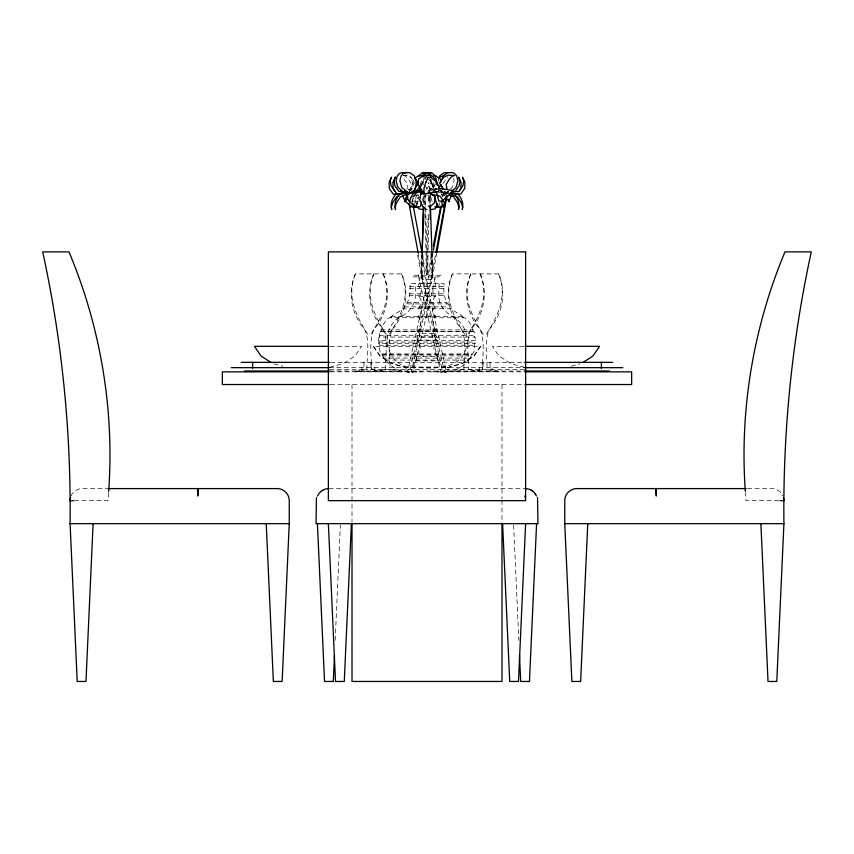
<?xml version="1.0" encoding="UTF-8"?>
<svg xmlns="http://www.w3.org/2000/svg" width="854" height="854" viewBox="0 0 854 854"><rect width="100%" height="100%" fill="white"/><g stroke="black" fill="none" stroke-linecap="round" stroke-linejoin="round"><path stroke-width="0.64" stroke-dasharray="4.27 3.2" d="M422.655 274.54L423.05 253.489M423.968 204.811L424.139 195.609M427.64 274.54L428.089 250.852M428.11 249.539L428.783 214.023M429.028 200.861L429.124 195.609M421.556 275.073L422.154 252.624M423.477 202.441L423.723 193.196M426.541 275.073L428.153 214.333M428.494 201.128L428.708 193.196M422.025 253.489L421.289 276.034L421.801 278.906L430.928 279.482L432.199 278.906L432.711 276.034L431.975 253.489M422.164 253.489L421.428 276.034L422.463 278.906L423.733 279.482M419.922 276.867L419.816 279.685L418.46 283.058L418.898 286.666L421.033 289.613L421.033 292.805L418.673 296.338L421.033 299.957L421.033 304.27L418.673 307.888L421.353 309.671L421.353 313.514L418.268 316.172C421.759 320.506 421.246 327.103 417.104 330.829L419.965 333.412L434.035 333.412L436.896 330.829C432.754 327.103 432.241 320.506 435.732 316.172L432.647 313.514L432.647 309.671L435.326 307.888L432.967 304.27L432.967 299.957L435.326 296.338L432.967 292.805L432.967 289.613L435.102 286.666L435.54 283.058L434.184 279.685L434.078 276.867M429.946 190.677L430.032 188.36L428.185 182.382M335.163 640.351L340.383 524.986M406.803 303.896C409.76 297.619 410.817 290.381 409.824 283.603L444.176 283.603C443.183 290.381 444.24 297.619 447.197 303.896M416.421 205.408L418.716 197.445M108.575 492.747L108.042 500.668L75.323 500.668M385.293 369.611C385.197 356.097 388.848 340.927 382.539 328.448C369.526 313.93 365.971 291.62 373.774 273.888M463.861 369.611C463.765 356.097 467.416 340.927 461.107 328.448C448.094 313.93 444.539 291.62 452.342 273.888L498.64 273.888C506.838 292.207 502.344 314.763 489.139 329.665C484.197 342.134 486.972 356.449 487.132 369.611L366.868 369.611C366.782 356.097 370.422 340.927 364.114 328.448C351.111 313.93 347.546 291.62 355.36 273.888L401.658 273.888C409.845 292.207 405.362 314.763 392.157 329.665C387.204 342.134 389.99 356.449 390.139 369.611M414.67 205.28L414.98 201.597L418.332 197.114M413.496 180.13L412.962 184.592L414.478 186.674M425.73 179.788L425.997 177.557M430.715 179.788L429.22 191.371M378.557 340.319L378.984 337.052L475.016 337.052C475.603 339.935 474.162 341.12 475.208 343.468L378.792 343.468C377.874 342.422 380.767 340.831 378.557 340.319L475.443 340.319M379.208 337.052C381.151 335.835 377.639 333.551 380.051 331.672L473.949 331.672C476.361 333.551 472.849 335.835 474.792 337.052M474.973 343.468C473.255 345.945 475.945 350.93 472.337 354.122L381.663 354.122C378.055 350.93 380.745 345.945 379.027 343.468M429.445 202.793L430.405 196.794L427.673 195.192M421.716 185.371L423.157 178.112M433.021 252.528L429.092 274.54L407.561 371.842L409.408 372.184L432.039 275.073M444.891 193.196L443.653 192.972L442.959 196.858L444.87 195.427M436.832 252.528L432.903 274.54L411.372 371.842L413.229 372.184L435.86 275.073M427.993 274.54L432.092 252.528M442.468 196.858L443.653 192.972M431.814 274.54L435.914 252.528M406.856 189.449L407.87 184.592L402.415 176.863M410.422 190.655L411.681 184.592L408.404 179.02L405.511 176.137L403.269 175.55L404.422 175.294M421.609 186.396L422.815 180.813L426.744 175.935M437.675 182.575L438.657 179.223M416.56 206.508L419.261 197.445M421.705 202.056L423.082 197.445M416.571 194.99L415.183 200.989L411.671 201.555M420.093 184.774L422.837 177.653M416.058 360.879L417.104 358.072L415.332 356.46L418.641 353.15L420.179 348.731L419.634 344.087L417.104 340.138L419.965 336.978L434.035 336.978L436.896 340.138L434.366 344.087L433.821 348.731L435.359 353.15L438.668 356.46L436.896 358.072L437.942 360.879M411.991 202.056L413.293 198.598M412.962 367.071L415.332 360.879L438.668 360.879L441.038 367.071M429.551 192.545L430.459 190.196L436.8 182.575M390.385 317.763C392.904 313.674 399.16 312.724 402.554 308.742L451.446 308.742C454.84 312.724 461.096 313.674 463.615 317.763M380.542 331.736C382.485 327.712 383.745 320.773 389.275 317.773L464.725 317.773C470.255 320.773 471.515 327.712 473.458 331.736M471.846 354.058L470.106 358.082L383.894 358.082L382.154 354.058M419.965 333.412L419.111 335.195L419.965 336.978M434.035 336.978L434.889 335.195L434.035 333.412M403.184 308.742C405.34 308.123 404.027 305.017 406.301 303.896L447.699 303.896C449.973 305.017 448.66 308.123 450.816 308.742M70.999 496.046C72.803 491.626 77.383 488.563 82.155 488.595L106.515 488.595M442.97 183.482L447.763 176.863M408.628 192.545L414.393 183.13L411.116 177.557L405.778 175.219M480.354 346.34L473.65 356.097L462.014 363.548L447.058 367.647M433.853 190.015L435.07 188.264L436.832 189.855M446.674 194.018L448.499 191.381M431.516 190.837L435.294 185.638M420.339 185.638L423.99 180.674M469.124 358.082C465.601 365.939 454.456 372.056 444.646 371.842M428.43 191.243L430.843 188.264L435.476 190.495M434.216 190.25L435.828 188.264L438.145 189.385M426.274 189.246L431.814 182.575L431.089 179.223M446.493 193.356L449.108 190.495M409.354 371.842C399.544 372.056 388.399 365.939 384.876 358.082M450.474 189.044L452.14 187.517L454.104 180.813L452.898 175.935M443.824 191.872L442.703 192.801L441.55 192.545L446.888 194.296M447.645 191.872L446.525 192.801L445.372 192.545L444.219 190.784M427.683 191.339L432.636 187.517L431.814 182.575M432.658 191.339L436.629 188.275M409.418 191.371L411.073 190.196L412.503 182.575L410.55 175.881M383.136 273.888C392.285 296.594 382.816 315.179 370.978 334.192L367.615 334.192C355.776 315.179 346.318 296.605 355.456 273.888M401.561 273.888C410.699 296.594 401.231 315.179 389.403 334.192L386.029 334.192C374.191 315.179 364.733 296.605 373.871 273.888M447.987 191.339L444.987 193.42L440.771 191.371M426.327 195.192L423.595 196.794L424.555 202.793M446.023 371.842L448.094 370.657L448.094 368.266L446.023 367.071L407.977 367.071L405.906 368.266L405.906 370.657L407.977 371.842M416.998 371.842L414.436 371.842M421.983 371.842L419.421 371.842M430.267 279.482L431.537 278.906L432.572 276.034L431.836 253.489M432.498 275.255L431.697 275.596L431.697 283.144L422.303 283.144L422.303 275.596L421.502 275.255M480.129 273.888C489.267 296.594 479.799 315.179 467.971 334.192L464.597 334.192C452.876 315.222 443.151 296.69 452.535 273.921M498.544 273.888C507.692 296.594 498.224 315.179 486.385 334.192L483.022 334.192C471.291 315.222 461.576 296.69 470.949 273.921M470.767 273.888C462.569 292.207 467.063 314.763 480.268 329.665C485.211 342.134 482.435 356.449 482.286 369.611L482.2 362.352M372.963 371.383L384.257 369.622M469.946 371.383L482.361 369.611M329.591 367.305L343.297 363.548L354.933 356.097L361.637 346.34L330.252 346.34M447.549 367.647L462.505 363.548L474.151 356.097L480.845 346.34L373.155 346.34L379.849 356.097L391.495 363.548L406.451 367.647M571.262 366.281L579.983 363.889M381.663 354.122L472.337 354.122M473.949 331.672L380.051 331.672M414.019 196.217L418.492 195.043M418.14 275.073L440.771 372.184L442.628 371.842L421.097 274.54L417.168 252.528M421.961 275.073L444.592 372.184L446.439 371.842L424.908 274.54L420.979 252.528M434.579 371.842L432.017 371.842M439.564 371.842L437.002 371.842M408.084 189.385L412.77 188.638M408.404 189.94L411.906 189.385M418.994 200.989L415.492 201.555L412.728 198.245M440.771 372.184L443.311 371.842M444.592 372.184L447.133 371.842M448.958 191.915L445.34 192.812L447.784 193.484M462.825 369.622L451.531 371.383L499.462 371.383L487.047 369.611M403.184 175.251L409.589 175.219M390.556 317.773L391.623 317.763M366.953 369.611L354.538 371.383L402.469 371.383L391.175 369.622M384.375 369.622L385.378 369.611M462.943 369.622L463.946 369.611M447.005 192.972L448.702 193.196M409.664 286.624L444.336 286.624M409.568 288.385L444.432 288.385M409.279 293.84L444.72 293.84M409.109 295.601L444.891 295.601M418.673 296.338L435.326 296.338M407.102 302.305L446.898 302.305M404.241 306.864L449.759 306.864M418.673 307.888L435.326 307.888M418.268 316.172L435.732 316.172M391.004 316.45L462.996 316.45M380.788 329.911L473.212 329.911M417.104 330.829L436.896 330.829M379.208 335.291L474.792 335.291M417.104 340.138L436.896 340.138M378.61 342.08L475.39 342.08M379.027 345.229L474.973 345.229M523.748 346.34L492.363 346.34L499.067 356.097L510.703 363.548L524.409 367.305M382.389 355.883L471.611 355.883M415.332 356.46L438.668 356.46M385.41 360.068L468.59 360.068M330.69 362.352L523.31 362.352M329.249 367.668L524.751 367.668M329.58 369.643L363.932 369.643L363.932 362.352M524.42 369.643L490.068 369.643L490.068 362.352M329.249 370.999L524.751 370.999M330.338 371.842L523.662 371.842M330.338 384.524L523.662 384.524M329.003 488.595L524.996 488.595M747.485 488.595L771.845 488.595C776.617 488.563 781.196 491.626 783.001 496.046M778.677 500.668L745.958 500.668L745.425 492.747M462.377 317.763L463.444 317.773M468.622 369.611L469.625 369.622M390.054 369.611L391.057 369.622M371.639 369.611L384.054 371.383M469.743 369.622L481.037 371.383M437.44 192.075L447.624 193.239M448.158 193.26L445.115 192.887L445.809 194.466M410.689 371.842L413.229 372.184M406.867 371.842L409.408 372.184M445.18 194.787L441.667 194.232L439.468 192.235M423.584 177.173L426.178 177.653M425.025 209.081L427.47 209.55M406.942 367.647L391.986 363.548L380.35 356.097L373.646 346.34M274.017 363.889L282.738 366.281M480.226 273.888C488.413 292.207 483.919 314.763 470.725 329.665C465.772 342.134 468.558 356.449 468.707 369.611M383.232 273.888C391.431 292.207 386.937 314.763 373.732 329.665C368.789 342.134 371.565 356.449 371.714 369.611L371.8 362.352M447.944 193.132L444.582 191.371M440.461 190.495L446.162 194.018M435.828 188.264L437.728 189.439M438.678 190.015L441.529 191.776L446.119 197.125M430.843 188.264L433.693 190.015M427.267 178.571L430.01 180.674L433.661 185.638L433.821 190.261M438.892 188.264L445.489 194.232M424.94 207.906L426.53 209.55M422.186 182.575L423.765 184.485M424.555 185.435L428.516 190.196M428.046 176.906L431.185 180.813L432.636 187.517M441.176 194.018L442.319 196.132M417.638 194.221L418.716 196.377M414.766 200.007L417.542 205.686M433.17 182.382L435.017 188.36M430.918 197.445L432.295 202.056M429.765 191.371L428.676 183.13M412.023 199.441L412.503 202.035M421.908 252.528L426.007 274.54M418.086 252.528L422.186 274.54M423.157 178.667L423.691 183.13M439.127 202.825L439.33 205.28M513.617 524.986L518.837 640.351M430.277 193.196L430.523 202.441M431.846 252.624L432.444 275.073M425.292 193.196L427.459 275.073M429.861 195.609L430.01 203.498M430.95 253.489L431.345 274.54M424.876 195.609L425.046 204.811M425.078 206.124L425.89 249.539M425.911 250.852L426.359 274.54M501.992 384.524L501.992 499.035M501.992 500.369L501.992 521.677M492.107 367.668L492.107 370.999M483.097 362.352L483.097 369.643M479.243 367.668L479.243 370.999M439.041 283.603C439.244 292.143 436.896 301.932 443.439 308.732C445.671 311.571 448.403 314.016 451.478 315.916C463.103 321.456 469.764 335.174 466.295 347.695C460.306 370.166 433.149 368.811 414.959 367.359C384.812 369.163 376.411 325.801 404.038 314.923C414.905 307.579 417.232 296.648 414.959 283.603M374.757 367.668L374.757 370.999M370.903 362.352L370.903 369.643M361.893 367.668L361.893 370.999M352.008 384.524L352.008 521.677M441.038 275.255L412.962 275.255L412.962 276.867L441.038 276.867L441.038 275.255"/><path stroke-width="1.28" d="M423.627 223.225L423.797 214.023M197.786 492.128L197.722 496.046L198.203 488.595L197.84 492.128M422.186 251.311L423.306 209.049M422.207 252.154L423.68 207.052M420.179 190.261L420.296 186.791M93.107 523.662L85.976 681.46L77.212 681.46L70.081 523.662C71.128 432.423 62.171 341.045 42.7 251.887L69.003 251.887C100.591 327.199 114.532 409.931 108.661 491.424M107.796 488.595L277.176 488.595C283.635 488.456 289.389 494.22 289.25 500.668L289.25 523.662L282.13 681.46L273.355 681.46L266.234 523.662M334.512 654.943L333.306 681.46L324.541 681.46L317.41 523.662M351.4 523.662L344.269 681.46L335.505 681.46L328.374 523.662M525.626 523.662L518.495 681.46L509.731 681.46L502.6 523.662M536.59 523.662L529.459 681.46L520.694 681.46L519.488 654.943M587.765 523.662L580.645 681.46L571.87 681.46L564.75 523.662L564.75 500.668C564.611 494.22 570.365 488.456 576.824 488.595L746.204 488.595M745.339 491.424C739.468 409.931 753.409 327.199 784.997 251.887L811.3 251.887C791.829 341.045 782.872 432.423 783.919 523.662L776.788 681.46L768.024 681.46L760.893 523.662M433.48 249.934L441.337 205.921M436.832 252.528L447.005 195.566M433.298 246.048L440.536 207.212M435.914 252.528L446.279 196.858M70.498 497.551L70.081 500.668L74.01 500.668M316.46 497.551L316.055 523.662L537.945 523.662L537.54 497.551M409.813 201.555L410.55 198.245L412.824 194.018L418.524 190.495L424.054 193.356M438.977 178.112L439.639 175.881L443.845 172.839L448.147 172.54M442.479 179.223L443.45 175.881L447.667 172.839L451.969 172.54L454.531 173.415L456.719 175.935L457.925 180.813L455.961 187.517L451.798 191.339M421.364 203.209L420.381 206.508L416.912 207.543L409.215 201.597L406.515 196.217L409.034 193.58L412.503 192.545L420.381 192.075L421.46 194.221M420.712 193.922L421.364 191.776L418.93 188.264L414.532 192.235M418.983 188.36L419.72 185.969M437.568 203.412L435.177 208.846L431.516 209.55M406.461 200.028L407.881 197.125M317.581 496.046C319.385 491.626 323.965 488.563 328.737 488.595M448.606 201.597L451.307 196.217L449.62 194.466M407.838 194.018L405.565 198.245L404.828 201.555L405.992 200.989M414.745 189.012L418.214 183.13L414.937 177.557M414.169 189.898L412.45 192.545L411.297 192.801M458.961 191.253L460.936 188.36L461.075 182.382L458.641 177.173L459.964 180.674L459.153 185.638L455.214 191.413L451.467 191.723M438.892 188.264L452.93 190.495L450.496 194.018L445.094 198.245L442.329 201.555L438.817 200.989L436.458 191.776M438.764 187.709L441.038 184.592M421.396 193.869L422.73 192.075M412.866 197.125L417.457 191.776L421.257 189.439M411.382 206.508L410.443 207.543L409.685 205.28M416.368 206.508L415.428 207.543L414.67 205.28M449.001 194.787L452.93 190.495M424.075 207.906L422.484 209.55L418.823 208.846L417.969 206.743M429.85 207.084L434.419 202.793L435.391 196.794L428.975 192.545M438.742 206.038L437.088 207.543L434.771 206.849M442.564 206.038L440.91 207.543L437.44 206.508L434.739 197.445M418.652 175.881L422.271 172.839L426.477 172.54M423.637 175.881L427.256 172.839L431.462 172.54M443.386 205.28L445.478 203.807M414.67 178.294L417.755 176.137L425.484 175.219M321.392 491.093L322.705 490.207M583.346 362.192L592.868 356.097L599.572 346.34L525.061 346.34M421.759 175.935L425.185 174.045M426.744 175.935L430.17 174.045M439.063 177.557L444.411 175.219M398.882 195.94L396.576 196.794L392.637 202.793L391.388 207.084L391.719 209.55C390.032 203.967 392.296 198.267 395.957 194.007L399.597 193.559M413.09 207.543L416.56 206.508M424.406 193.26L420.723 194.007L419.752 200.007L423.797 208.846M402.202 193.709L399.779 194.007C396.107 198.267 393.854 203.967 395.541 209.55L395.21 207.084L396.459 202.793L400.387 196.794L409.034 193.58L408.885 192.887L405.842 193.26M451.531 192.022L459.036 191.413L462.975 185.638L463.786 180.674L462.462 177.173L464.896 182.382L464.747 188.36L460.808 194.146L450.538 193.388M400.27 193.677L393.192 194.146L389.253 188.36L389.104 182.382L391.538 177.173L390.214 180.674L391.025 185.638L394.964 191.413M432.615 192.31L436.245 192.075M428.238 206.198L429.092 206.198M328.939 346.34L254.428 346.34L261.132 356.097L270.654 362.192M241.244 362.352L329.58 362.352M524.42 362.352L612.756 362.352M231.21 367.668L329.249 367.668M524.751 367.668L622.79 367.668M244.543 370.999L329.249 370.999M524.751 370.999L609.457 370.999M329.014 371.842L222.35 371.842L222.35 384.524L329.014 384.524M524.986 371.842L631.65 371.842L631.65 384.524L524.986 384.524M655.925 489L656.278 496.046L656.075 489M779.99 500.668L783.919 500.668L783.502 497.551M70.081 523.662L289.25 523.662M564.75 523.662L783.919 523.662M525.263 488.595C530.035 488.552 534.615 491.626 536.419 496.046M406.333 172.839L402.031 172.54L399.469 173.415L397.281 175.935L396.075 180.813L398.039 187.517L404.198 192.726M426.744 172.839L422.538 172.54L422.687 173.415L426.114 175.305M401.22 191.915L404.839 192.812M433.736 175.839L436.245 176.137L440.365 179.02L440.771 182.361M431.227 175.55L428.516 175.219M426.242 175.55L423.531 175.219M451.969 193.26L458.043 194.007C461.704 198.267 463.968 203.967 462.281 209.55L462.612 207.084L461.363 202.793L457.424 196.794L449.748 193.943M449.364 193.41L451.798 193.709M427.47 193.121L439.981 196.217L444.005 201.597L444.315 205.28L443.557 207.543L442.618 206.508L441.571 200.903M450.154 195.513L453.613 196.794L457.541 202.793L458.79 207.084L458.459 209.55C459.932 204.426 458.363 198.95 454.883 195M431.003 194.232L432.156 194.787M531.295 490.207L532.608 491.093M412.268 206.785L405.394 201.597L402.693 196.217M406.643 192.406L404.892 190.495L407.326 194.018M407.507 193.356L408.82 194.787M401.07 190.495L402.821 192.406M438.572 207.543L437.632 206.508L437.526 204.309M423.242 191.872L417.948 184.592L418.62 179.02L422.741 176.137L430.469 175.219L430.982 177.557M534.839 493.324L535.714 494.637M443.077 189.012L439.607 183.13L442.884 177.557L448.222 175.219L454.552 175.55L452.31 176.137L449.417 179.02L446.13 184.592L447.144 189.449M447.069 199.057L449.172 201.555L448.681 199.345M524.826 496.046L525.274 497.551M436.8 182.575L435.348 175.881L431.729 172.839L427.523 172.54L427.673 173.415L432.241 175.935L436.159 180.813L437.131 185.286M442.212 186.385L442.692 188.926M412.738 203.327L421.908 252.528M408.927 203.327L418.086 252.528M429.551 192.545L429.701 193.42M430.459 207.052L431.932 252.154M430.032 204.811L430.299 219.286M601.365 362.352L601.365 368.426M501.992 523L501.992 681.46L352.008 681.46L352.008 523M252.635 362.352L252.635 368.426M416.325 182.575L414.884 190.196L409.013 193.42L401.86 187.517L399.896 180.813L401.102 175.935L403.291 173.415L405.853 172.54L410.155 172.839L414.361 175.881L416.325 182.575M425.815 182.382L423.968 188.36L424.171 194.146L438.849 191.413L438.636 185.638L434.996 180.674L430.416 177.173L427.822 177.653L425.815 182.382M395.359 177.173L394.036 180.674L394.847 185.638L398.786 191.413L407.539 192.118L408.351 193.292L397.003 194.146L393.064 188.36L392.925 182.382L395.359 177.173M525.626 251.887L328.374 251.887L328.374 500.668L525.626 500.668L525.626 251.887"/></g></svg>
